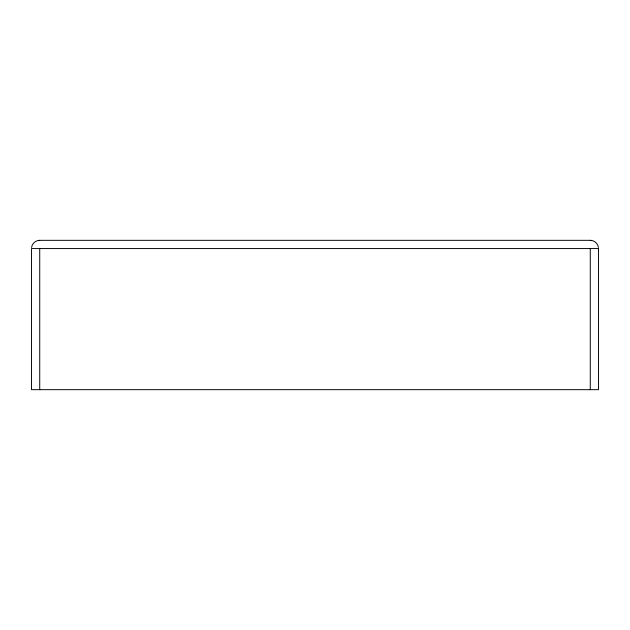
<?xml version="1.0" encoding="UTF-8"?>
<svg xmlns="http://www.w3.org/2000/svg" width="630" height="630" viewBox="0 0 630 630"><rect width="100%" height="100%" fill="white"/><g stroke="black" fill="none" stroke-linecap="round" stroke-linejoin="round"><path stroke-width="0.94" d="M31.571 247.488C32.028 243.503 35.721 240.266 39.729 240.329L590.271 240.329C594.279 240.266 597.972 243.503 598.429 247.488M38.658 240.4L39.698 240.4M590.302 240.4L591.342 240.4M590.271 248.559L590.271 389.671M39.729 248.559L39.729 389.671M598.484 248.559L31.516 248.559L31.5 389.671L598.484 389.671L598.5 248.559"/></g></svg>
